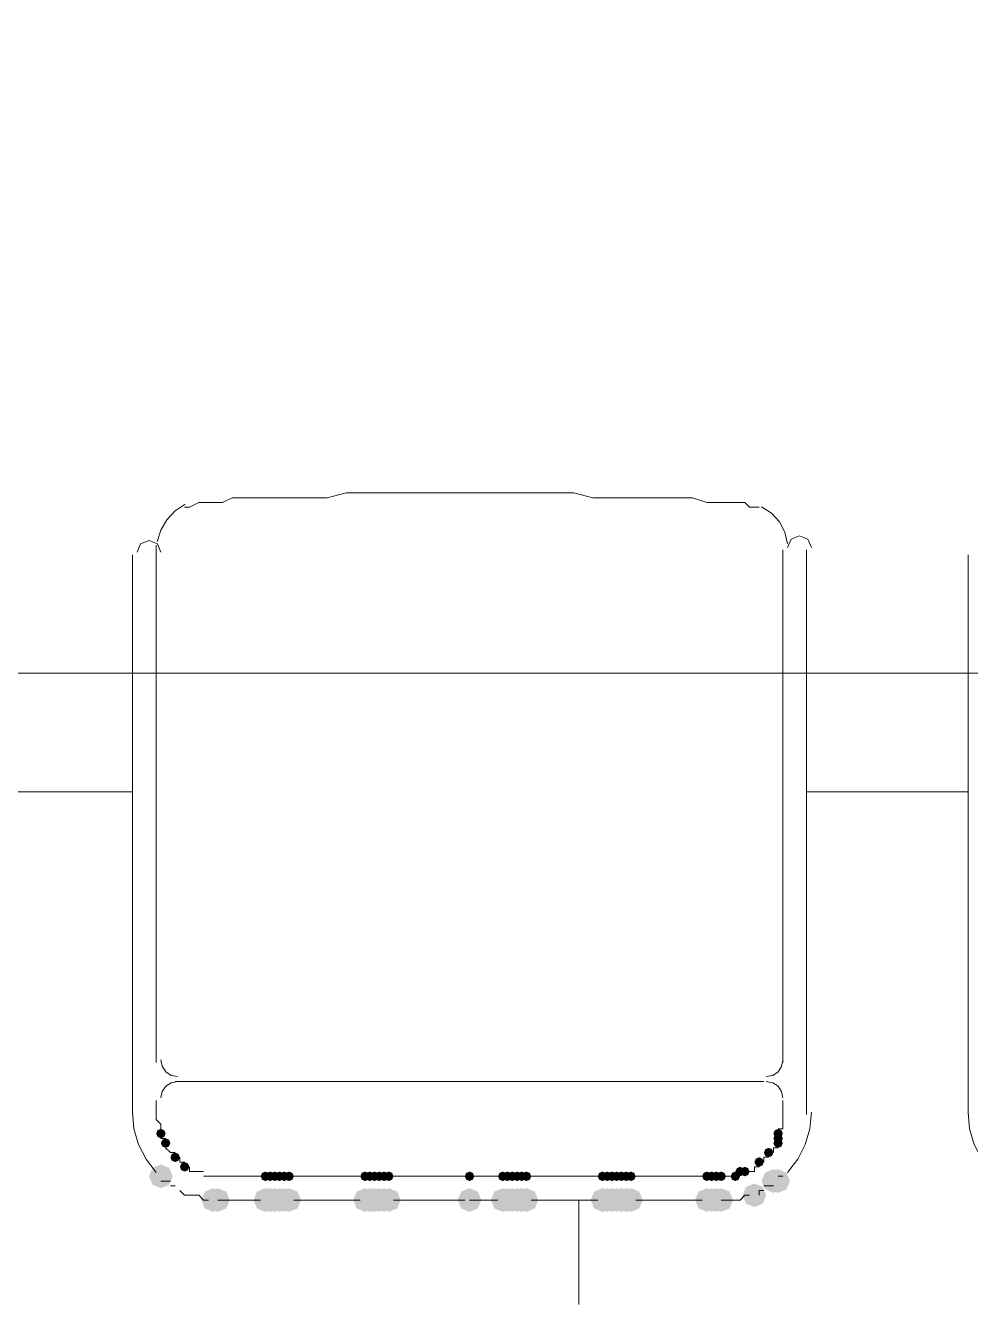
# Model space of a CAD drawing. Extents: x 185064 to 343242, y -369192 to -264966.
# Drawn here: x 232629 to 233257, y -303056 to -302205 of the extents above; entities that cross this region are included whole.
import ezdxf

# ---------------------------------------------------------------- set-up
doc = ezdxf.new("R2010")
doc.units = 0

# ---------------------------------------------------------------- blocks, each defined once
blk = doc.blocks.new('12222')
h = blk.add_hatch(color=3)
h.dxf.hatch_style = 2
h.paths.add_polyline_path([(236885.36, -306901.29), (236883.04, -306906.86), (236877.47, -306909.18), (236871.89, -306906.86), (236869.57, -306901.29), (236871.89, -306895.71), (236877.47, -306893.39), (236883.04, -306895.71)])
h = blk.add_hatch(color=3)
h.dxf.hatch_style = 2
h.paths.add_polyline_path([(236885.36, -306904.44), (236883.04, -306910.02), (236877.47, -306912.34), (236871.89, -306910.02), (236869.57, -306904.44), (236871.89, -306898.87), (236877.47, -306896.55), (236883.04, -306898.87)])
h = blk.add_hatch(color=3)
h.dxf.hatch_style = 2
h.paths.add_polyline_path([(236849.05, -306901.29), (236848.12, -306903.52), (236845.89, -306904.44), (236843.66, -306903.52), (236842.73, -306901.29), (236843.66, -306899.05), (236845.89, -306898.13), (236848.12, -306899.05)])
h = blk.add_hatch(color=3)
h.dxf.hatch_style = 2
h.paths.add_polyline_path([(236852.2, -306901.29), (236851.28, -306903.52), (236849.05, -306904.44), (236846.82, -306903.52), (236845.89, -306901.29), (236846.82, -306899.05), (236849.05, -306898.13), (236851.28, -306899.05)])
h = blk.add_hatch(color=3)
h.dxf.hatch_style = 2
h.paths.add_polyline_path([(236855.36, -306901.29), (236854.43, -306903.52), (236852.2, -306904.44), (236849.97, -306903.52), (236849.05, -306901.29), (236849.97, -306899.05), (236852.2, -306898.13), (236854.43, -306899.05)])
h = blk.add_hatch(color=3)
h.dxf.hatch_style = 2
h.paths.add_polyline_path([(236861.68, -306907.6), (236860.75, -306909.83), (236858.52, -306910.76), (236856.29, -306909.83), (236855.36, -306907.6), (236856.29, -306905.37), (236858.52, -306904.44), (236860.75, -306905.37)])
h = blk.add_hatch(color=3)
h.dxf.hatch_style = 2
h.paths.add_polyline_path([(236867.99, -306913.92), (236867.07, -306916.15), (236864.84, -306917.07), (236862.61, -306916.15), (236861.68, -306913.92), (236862.61, -306911.69), (236864.84, -306910.76), (236867.07, -306911.69)])
h = blk.add_hatch(color=3)
h.dxf.hatch_style = 2
h.paths.add_polyline_path([(236894.84, -306917.07), (236892.52, -306922.65), (236886.94, -306924.97), (236881.37, -306922.65), (236879.05, -306917.07), (236881.37, -306911.5), (236886.94, -306909.18), (236892.52, -306911.5)])
h = blk.add_hatch(color=3)
h.dxf.hatch_style = 2
h.paths.add_polyline_path([(236874.31, -306923.39), (236873.38, -306925.62), (236871.15, -306926.55), (236868.92, -306925.62), (236867.99, -306923.39), (236868.92, -306921.16), (236871.15, -306920.23), (236873.38, -306921.16)])
h = blk.add_hatch(color=3)
h.dxf.hatch_style = 2
h.paths.add_polyline_path([(236874.31, -306926.55), (236873.38, -306928.78), (236871.15, -306929.71), (236868.92, -306928.78), (236867.99, -306926.55), (236868.92, -306924.32), (236871.15, -306923.39), (236873.38, -306924.32)])
h = blk.add_hatch(color=3)
h.dxf.hatch_style = 2
h.paths.add_polyline_path([(236877.47, -306929.71), (236876.54, -306931.94), (236874.31, -306932.86), (236872.08, -306931.94), (236871.15, -306929.71), (236872.08, -306927.48), (236874.31, -306926.55), (236876.54, -306927.48)])
h = blk.add_hatch(color=3)
h.dxf.hatch_style = 2
h.paths.add_polyline_path([(236897.99, -306939.18), (236895.67, -306944.76), (236890.1, -306947.07), (236884.52, -306944.76), (236882.2, -306939.18), (236884.52, -306933.6), (236890.1, -306931.29), (236895.67, -306933.6)])
h = blk.add_hatch(color=3)
h.dxf.hatch_style = 2
h.paths.add_polyline_path([(236877.47, -306939.18), (236876.54, -306941.41), (236874.31, -306942.34), (236872.08, -306941.41), (236871.15, -306939.18), (236872.08, -306936.95), (236874.31, -306936.02), (236876.54, -306936.95)])
h = blk.add_hatch(color=3)
h.dxf.hatch_style = 2
h.paths.add_polyline_path([(236877.47, -306942.34), (236876.54, -306944.57), (236874.31, -306945.5), (236872.08, -306944.57), (236871.15, -306942.34), (236872.08, -306940.11), (236874.31, -306939.18), (236876.54, -306940.11)])
h = blk.add_hatch(color=3)
h.dxf.hatch_style = 2
h.paths.add_polyline_path([(236897.99, -306942.34), (236895.67, -306947.91), (236890.1, -306950.23), (236884.52, -306947.91), (236882.2, -306942.34), (236884.52, -306936.76), (236890.1, -306934.44), (236895.67, -306936.76)])
h = blk.add_hatch(color=3)
h.dxf.hatch_style = 2
h.paths.add_polyline_path([(236897.99, -306945.5), (236895.67, -306951.07), (236890.1, -306953.39), (236884.52, -306951.07), (236882.2, -306945.5), (236884.52, -306939.92), (236890.1, -306937.6), (236895.67, -306939.92)])
h = blk.add_hatch(color=3)
h.dxf.hatch_style = 2
h.paths.add_polyline_path([(236877.47, -306945.5), (236876.54, -306947.73), (236874.31, -306948.65), (236872.08, -306947.73), (236871.15, -306945.5), (236872.08, -306943.27), (236874.31, -306942.34), (236876.54, -306943.27)])
h = blk.add_hatch(color=3)
h.dxf.hatch_style = 2
h.paths.add_polyline_path([(236877.47, -306948.65), (236876.54, -306950.88), (236874.31, -306951.81), (236872.08, -306950.88), (236871.15, -306948.65), (236872.08, -306946.42), (236874.31, -306945.5), (236876.54, -306946.42)])
h = blk.add_hatch(color=3)
h.dxf.hatch_style = 2
h.paths.add_polyline_path([(236897.99, -306948.65), (236895.67, -306954.23), (236890.1, -306956.55), (236884.52, -306954.23), (236882.2, -306948.65), (236884.52, -306943.08), (236890.1, -306940.76), (236895.67, -306943.08)])
h = blk.add_hatch(color=3)
h.dxf.hatch_style = 2
h.paths.add_polyline_path([(236897.99, -306999.18), (236895.67, -307004.76), (236890.1, -307007.07), (236884.52, -307004.76), (236882.2, -306999.18), (236884.52, -306993.6), (236890.1, -306991.29), (236895.67, -306993.6)])
h = blk.add_hatch(color=3)
h.dxf.hatch_style = 2
h.paths.add_polyline_path([(236877.47, -306999.18), (236876.54, -307001.41), (236874.31, -307002.34), (236872.08, -307001.41), (236871.15, -306999.18), (236872.08, -306996.95), (236874.31, -306996.02), (236876.54, -306996.95)])
h = blk.add_hatch(color=3)
h.dxf.hatch_style = 2
h.paths.add_polyline_path([(236877.47, -307002.34), (236876.54, -307004.57), (236874.31, -307005.5), (236872.08, -307004.57), (236871.15, -307002.34), (236872.08, -307000.11), (236874.31, -306999.18), (236876.54, -307000.11)])
h = blk.add_hatch(color=3)
h.dxf.hatch_style = 2
h.paths.add_polyline_path([(236897.99, -307002.34), (236895.67, -307007.91), (236890.1, -307010.23), (236884.52, -307007.91), (236882.2, -307002.34), (236884.52, -306996.76), (236890.1, -306994.44), (236895.67, -306996.76)])
h = blk.add_hatch(color=3)
h.dxf.hatch_style = 2
h.paths.add_polyline_path([(236897.99, -307005.5), (236895.67, -307011.07), (236890.1, -307013.39), (236884.52, -307011.07), (236882.2, -307005.5), (236884.52, -306999.92), (236890.1, -306997.6), (236895.67, -306999.92)])
h = blk.add_hatch(color=3)
h.dxf.hatch_style = 2
h.paths.add_polyline_path([(236877.47, -307005.5), (236876.54, -307007.73), (236874.31, -307008.65), (236872.08, -307007.73), (236871.15, -307005.5), (236872.08, -307003.27), (236874.31, -307002.34), (236876.54, -307003.27)])
h = blk.add_hatch(color=3)
h.dxf.hatch_style = 2
h.paths.add_polyline_path([(236877.47, -307008.65), (236876.54, -307010.88), (236874.31, -307011.81), (236872.08, -307010.88), (236871.15, -307008.65), (236872.08, -307006.42), (236874.31, -307005.5), (236876.54, -307006.42)])
h = blk.add_hatch(color=3)
h.dxf.hatch_style = 2
h.paths.add_polyline_path([(236877.47, -307011.81), (236876.54, -307014.04), (236874.31, -307014.97), (236872.08, -307014.04), (236871.15, -307011.81), (236872.08, -307009.58), (236874.31, -307008.65), (236876.54, -307009.58)])
h = blk.add_hatch(color=3)
h.dxf.hatch_style = 2
h.paths.add_polyline_path([(236897.99, -307008.65), (236895.67, -307014.23), (236890.1, -307016.55), (236884.52, -307014.23), (236882.2, -307008.65), (236884.52, -307003.08), (236890.1, -307000.76), (236895.67, -307003.08)])
h = blk.add_hatch(color=3)
h.dxf.hatch_style = 2
h.paths.add_polyline_path([(236897.99, -307011.81), (236895.67, -307017.39), (236890.1, -307019.71), (236884.52, -307017.39), (236882.2, -307011.81), (236884.52, -307006.24), (236890.1, -307003.92), (236895.67, -307006.24)])
h = blk.add_hatch(color=3)
h.dxf.hatch_style = 2
h.paths.add_polyline_path([(236897.99, -307014.97), (236895.67, -307020.54), (236890.1, -307022.86), (236884.52, -307020.54), (236882.2, -307014.97), (236884.52, -307009.39), (236890.1, -307007.07), (236895.67, -307009.39)])
h = blk.add_hatch(color=3)
h.dxf.hatch_style = 2
h.paths.add_polyline_path([(236877.47, -307014.97), (236876.54, -307017.2), (236874.31, -307018.13), (236872.08, -307017.2), (236871.15, -307014.97), (236872.08, -307012.74), (236874.31, -307011.81), (236876.54, -307012.74)])
h = blk.add_hatch(color=3)
h.dxf.hatch_style = 2
h.paths.add_polyline_path([(236877.47, -307018.13), (236876.54, -307020.36), (236874.31, -307021.29), (236872.08, -307020.36), (236871.15, -307018.13), (236872.08, -307015.9), (236874.31, -307014.97), (236876.54, -307015.9)])
h = blk.add_hatch(color=3)
h.dxf.hatch_style = 2
h.paths.add_polyline_path([(236897.99, -307018.13), (236895.67, -307023.7), (236890.1, -307026.02), (236884.52, -307023.7), (236882.2, -307018.13), (236884.52, -307012.55), (236890.1, -307010.23), (236895.67, -307012.55)])
h = blk.add_hatch(color=3)
h.dxf.hatch_style = 2
h.paths.add_polyline_path([(236877.47, -307068.65), (236876.54, -307070.88), (236874.31, -307071.81), (236872.08, -307070.88), (236871.15, -307068.65), (236872.08, -307066.42), (236874.31, -307065.5), (236876.54, -307066.42)])
h = blk.add_hatch(color=3)
h.dxf.hatch_style = 2
h.paths.add_polyline_path([(236897.99, -307068.65), (236895.67, -307074.23), (236890.1, -307076.55), (236884.52, -307074.23), (236882.2, -307068.65), (236884.52, -307063.08), (236890.1, -307060.76), (236895.67, -307063.08)])
h = blk.add_hatch(color=3)
h.dxf.hatch_style = 2
h.paths.add_polyline_path([(236897.99, -307071.81), (236895.67, -307077.39), (236890.1, -307079.71), (236884.52, -307077.39), (236882.2, -307071.81), (236884.52, -307066.24), (236890.1, -307063.92), (236895.67, -307066.24)])
h = blk.add_hatch(color=3)
h.dxf.hatch_style = 2
h.paths.add_polyline_path([(236897.99, -307074.97), (236895.67, -307080.55), (236890.1, -307082.86), (236884.52, -307080.55), (236882.2, -307074.97), (236884.52, -307069.39), (236890.1, -307067.07), (236895.67, -307069.39)])
h = blk.add_hatch(color=3)
h.dxf.hatch_style = 2
h.paths.add_polyline_path([(236877.47, -307071.81), (236876.54, -307074.04), (236874.31, -307074.97), (236872.08, -307074.04), (236871.15, -307071.81), (236872.08, -307069.58), (236874.31, -307068.65), (236876.54, -307069.58)])
h = blk.add_hatch(color=3)
h.dxf.hatch_style = 2
h.paths.add_polyline_path([(236877.47, -307074.97), (236876.54, -307077.2), (236874.31, -307078.13), (236872.08, -307077.2), (236871.15, -307074.97), (236872.08, -307072.74), (236874.31, -307071.81), (236876.54, -307072.74)])
h = blk.add_hatch(color=3)
h.dxf.hatch_style = 2
h.paths.add_polyline_path([(236877.47, -307078.13), (236876.54, -307080.36), (236874.31, -307081.29), (236872.08, -307080.36), (236871.15, -307078.13), (236872.08, -307075.9), (236874.31, -307074.97), (236876.54, -307075.9)])
h = blk.add_hatch(color=3)
h.dxf.hatch_style = 2
h.paths.add_polyline_path([(236897.99, -307078.13), (236895.67, -307083.7), (236890.1, -307086.02), (236884.52, -307083.7), (236882.2, -307078.13), (236884.52, -307072.55), (236890.1, -307070.23), (236895.67, -307072.55)])
h = blk.add_hatch(color=3)
h.dxf.hatch_style = 2
h.paths.add_polyline_path([(236897.99, -307081.29), (236895.67, -307086.86), (236890.1, -307089.18), (236884.52, -307086.86), (236882.2, -307081.29), (236884.52, -307075.71), (236890.1, -307073.39), (236895.67, -307075.71)])
h = blk.add_hatch(color=3)
h.dxf.hatch_style = 2
h.paths.add_polyline_path([(236897.99, -307084.44), (236895.67, -307090.02), (236890.1, -307092.34), (236884.52, -307090.02), (236882.2, -307084.44), (236884.52, -307078.87), (236890.1, -307076.55), (236895.67, -307078.87)])
h = blk.add_hatch(color=3)
h.dxf.hatch_style = 2
h.paths.add_polyline_path([(236877.47, -307081.29), (236876.54, -307083.52), (236874.31, -307084.44), (236872.08, -307083.52), (236871.15, -307081.29), (236872.08, -307079.05), (236874.31, -307078.13), (236876.54, -307079.05)])
h = blk.add_hatch(color=3)
h.dxf.hatch_style = 2
h.paths.add_polyline_path([(236877.47, -307084.44), (236876.54, -307086.67), (236874.31, -307087.6), (236872.08, -307086.67), (236871.15, -307084.44), (236872.08, -307082.21), (236874.31, -307081.29), (236876.54, -307082.21)])
h = blk.add_hatch(color=3)
h.dxf.hatch_style = 2
h.paths.add_polyline_path([(236897.99, -307106.55), (236895.67, -307112.12), (236890.1, -307114.44), (236884.52, -307112.12), (236882.2, -307106.55), (236884.52, -307100.97), (236890.1, -307098.65), (236895.67, -307100.97)])
h = blk.add_hatch(color=3)
h.dxf.hatch_style = 2
h.paths.add_polyline_path([(236877.47, -307106.55), (236876.54, -307108.78), (236874.31, -307109.71), (236872.08, -307108.78), (236871.15, -307106.55), (236872.08, -307104.32), (236874.31, -307103.39), (236876.54, -307104.32)])
h = blk.add_hatch(color=3)
h.dxf.hatch_style = 2
h.paths.add_polyline_path([(236897.99, -307160.23), (236895.67, -307165.81), (236890.1, -307168.13), (236884.52, -307165.81), (236882.2, -307160.23), (236884.52, -307154.66), (236890.1, -307152.34), (236895.67, -307154.66)])
h = blk.add_hatch(color=3)
h.dxf.hatch_style = 2
h.paths.add_polyline_path([(236877.47, -307160.23), (236876.54, -307162.46), (236874.31, -307163.39), (236872.08, -307162.46), (236871.15, -307160.23), (236872.08, -307158), (236874.31, -307157.07), (236876.54, -307158)])
h = blk.add_hatch(color=3)
h.dxf.hatch_style = 2
h.paths.add_polyline_path([(236877.47, -307163.39), (236876.54, -307165.62), (236874.31, -307166.55), (236872.08, -307165.62), (236871.15, -307163.39), (236872.08, -307161.16), (236874.31, -307160.23), (236876.54, -307161.16)])
h = blk.add_hatch(color=3)
h.dxf.hatch_style = 2
h.paths.add_polyline_path([(236897.99, -307163.39), (236895.67, -307168.97), (236890.1, -307171.29), (236884.52, -307168.97), (236882.2, -307163.39), (236884.52, -307157.81), (236890.1, -307155.5), (236895.67, -307157.81)])
h = blk.add_hatch(color=3)
h.dxf.hatch_style = 2
h.paths.add_polyline_path([(236897.99, -307166.55), (236895.67, -307172.12), (236890.1, -307174.44), (236884.52, -307172.12), (236882.2, -307166.55), (236884.52, -307160.97), (236890.1, -307158.65), (236895.67, -307160.97)])
h = blk.add_hatch(color=3)
h.dxf.hatch_style = 2
h.paths.add_polyline_path([(236897.99, -307169.71), (236895.67, -307175.28), (236890.1, -307177.6), (236884.52, -307175.28), (236882.2, -307169.71), (236884.52, -307164.13), (236890.1, -307161.81), (236895.67, -307164.13)])
h = blk.add_hatch(color=3)
h.dxf.hatch_style = 2
h.paths.add_polyline_path([(236877.47, -307166.55), (236876.54, -307168.78), (236874.31, -307169.71), (236872.08, -307168.78), (236871.15, -307166.55), (236872.08, -307164.32), (236874.31, -307163.39), (236876.54, -307164.32)])
h = blk.add_hatch(color=3)
h.dxf.hatch_style = 2
h.paths.add_polyline_path([(236877.47, -307169.71), (236876.54, -307171.94), (236874.31, -307172.86), (236872.08, -307171.94), (236871.15, -307169.71), (236872.08, -307167.48), (236874.31, -307166.55), (236876.54, -307167.48)])
h = blk.add_hatch(color=3)
h.dxf.hatch_style = 2
h.paths.add_polyline_path([(236877.47, -307172.86), (236876.54, -307175.09), (236874.31, -307176.02), (236872.08, -307175.09), (236871.15, -307172.86), (236872.08, -307170.63), (236874.31, -307169.71), (236876.54, -307170.63)])
h = blk.add_hatch(color=3)
h.dxf.hatch_style = 2
h.paths.add_polyline_path([(236897.99, -307172.86), (236895.67, -307178.44), (236890.1, -307180.76), (236884.52, -307178.44), (236882.2, -307172.86), (236884.52, -307167.29), (236890.1, -307164.97), (236895.67, -307167.29)])
h = blk.add_hatch(color=3)
h.dxf.hatch_style = 2
h.paths.add_polyline_path([(236897.99, -307176.02), (236895.67, -307181.6), (236890.1, -307183.92), (236884.52, -307181.6), (236882.2, -307176.02), (236884.52, -307170.45), (236890.1, -307168.13), (236895.67, -307170.45)])
h = blk.add_hatch(color=3)
h.dxf.hatch_style = 2
h.paths.add_polyline_path([(236877.47, -307176.02), (236876.54, -307178.25), (236874.31, -307179.18), (236872.08, -307178.25), (236871.15, -307176.02), (236872.08, -307173.79), (236874.31, -307172.86), (236876.54, -307173.79)])
h = blk.add_hatch(color=3)
h.dxf.hatch_style = 2
h.paths.add_polyline_path([(236897.99, -307226.55), (236895.67, -307232.12), (236890.1, -307234.44), (236884.52, -307232.12), (236882.2, -307226.55), (236884.52, -307220.97), (236890.1, -307218.65), (236895.67, -307220.97)])
h = blk.add_hatch(color=3)
h.dxf.hatch_style = 2
h.paths.add_polyline_path([(236877.47, -307226.55), (236876.54, -307228.78), (236874.31, -307229.71), (236872.08, -307228.78), (236871.15, -307226.55), (236872.08, -307224.32), (236874.31, -307223.39), (236876.54, -307224.32)])
h = blk.add_hatch(color=3)
h.dxf.hatch_style = 2
h.paths.add_polyline_path([(236877.47, -307229.71), (236876.54, -307231.94), (236874.31, -307232.86), (236872.08, -307231.94), (236871.15, -307229.71), (236872.08, -307227.48), (236874.31, -307226.55), (236876.54, -307227.48)])
h = blk.add_hatch(color=3)
h.dxf.hatch_style = 2
h.paths.add_polyline_path([(236877.47, -307232.86), (236876.54, -307235.09), (236874.31, -307236.02), (236872.08, -307235.09), (236871.15, -307232.86), (236872.08, -307230.63), (236874.31, -307229.71), (236876.54, -307230.63)])
h = blk.add_hatch(color=3)
h.dxf.hatch_style = 2
h.paths.add_polyline_path([(236897.99, -307229.71), (236895.67, -307235.28), (236890.1, -307237.6), (236884.52, -307235.28), (236882.2, -307229.71), (236884.52, -307224.13), (236890.1, -307221.81), (236895.67, -307224.13)])
h = blk.add_hatch(color=3)
h.dxf.hatch_style = 2
h.paths.add_polyline_path([(236897.99, -307232.86), (236895.67, -307238.44), (236890.1, -307240.76), (236884.52, -307238.44), (236882.2, -307232.86), (236884.52, -307227.29), (236890.1, -307224.97), (236895.67, -307227.29)])
h = blk.add_hatch(color=3)
h.dxf.hatch_style = 2
h.paths.add_polyline_path([(236897.99, -307236.02), (236895.67, -307241.6), (236890.1, -307243.92), (236884.52, -307241.6), (236882.2, -307236.02), (236884.52, -307230.45), (236890.1, -307228.13), (236895.67, -307230.45)])
h = blk.add_hatch(color=3)
h.dxf.hatch_style = 2
h.paths.add_polyline_path([(236877.47, -307236.02), (236876.54, -307238.25), (236874.31, -307239.18), (236872.08, -307238.25), (236871.15, -307236.02), (236872.08, -307233.79), (236874.31, -307232.86), (236876.54, -307233.79)])
h = blk.add_hatch(color=3)
h.dxf.hatch_style = 2
h.paths.add_polyline_path([(236877.47, -307239.18), (236876.54, -307241.41), (236874.31, -307242.34), (236872.08, -307241.41), (236871.15, -307239.18), (236872.08, -307236.95), (236874.31, -307236.02), (236876.54, -307236.95)])
h = blk.add_hatch(color=3)
h.dxf.hatch_style = 2
h.paths.add_polyline_path([(236897.99, -307239.18), (236895.67, -307244.76), (236890.1, -307247.07), (236884.52, -307244.76), (236882.2, -307239.18), (236884.52, -307233.6), (236890.1, -307231.29), (236895.67, -307233.6)])
h = blk.add_hatch(color=3)
h.dxf.hatch_style = 2
h.paths.add_polyline_path([(236897.99, -307242.34), (236895.67, -307247.91), (236890.1, -307250.23), (236884.52, -307247.91), (236882.2, -307242.34), (236884.52, -307236.76), (236890.1, -307234.44), (236895.67, -307236.76)])
h = blk.add_hatch(color=3)
h.dxf.hatch_style = 2
h.paths.add_polyline_path([(236877.47, -307242.34), (236876.54, -307244.57), (236874.31, -307245.5), (236872.08, -307244.57), (236871.15, -307242.34), (236872.08, -307240.11), (236874.31, -307239.18), (236876.54, -307240.11)])
h = blk.add_hatch(color=3)
h.dxf.hatch_style = 2
h.paths.add_polyline_path([(236897.99, -307273.92), (236895.67, -307279.49), (236890.1, -307281.81), (236884.52, -307279.49), (236882.2, -307273.92), (236884.52, -307268.34), (236890.1, -307266.02), (236895.67, -307268.34)])
h = blk.add_hatch(color=3)
h.dxf.hatch_style = 2
h.paths.add_polyline_path([(236897.99, -307277.07), (236895.67, -307282.65), (236890.1, -307284.97), (236884.52, -307282.65), (236882.2, -307277.07), (236884.52, -307271.5), (236890.1, -307269.18), (236895.67, -307271.5)])
h = blk.add_hatch(color=3)
h.dxf.hatch_style = 2
h.paths.add_polyline_path([(236871.15, -307296.02), (236870.22, -307298.25), (236867.99, -307299.18), (236865.76, -307298.25), (236864.84, -307296.02), (236865.76, -307293.79), (236867.99, -307292.86), (236870.22, -307293.79)])
h = blk.add_hatch(color=3)
h.dxf.hatch_style = 2
h.paths.add_polyline_path([(236855.36, -307308.65), (236854.43, -307310.88), (236852.2, -307311.81), (236849.97, -307310.88), (236849.05, -307308.65), (236849.97, -307306.42), (236852.2, -307305.5), (236854.43, -307306.42)])
h = blk.add_hatch(color=3)
h.dxf.hatch_style = 2
h.paths.add_polyline_path([(236864.84, -307302.34), (236863.91, -307304.57), (236861.68, -307305.5), (236859.45, -307304.57), (236858.52, -307302.34), (236859.45, -307300.11), (236861.68, -307299.18), (236863.91, -307300.11)])
h = blk.add_hatch(color=3)
h.dxf.hatch_style = 2
h.paths.add_polyline_path([(236882.2, -307311.81), (236879.89, -307317.39), (236874.31, -307319.71), (236868.73, -307317.39), (236866.42, -307311.81), (236868.73, -307306.24), (236874.31, -307303.92), (236879.89, -307306.24)])
h = blk.add_hatch(color=3)
h.dxf.hatch_style = 2
h.paths.add_polyline_path([(236849.05, -307311.81), (236848.12, -307314.04), (236845.89, -307314.97), (236843.66, -307314.04), (236842.73, -307311.81), (236843.66, -307309.58), (236845.89, -307308.65), (236848.12, -307309.58)])
at = {"color": 3, "lineweight": 0}
blk.add_lwpolyline([(235633.26, -305792.86), (236539.57, -305792.86), (236539.57, -309010.76), (235633.26, -309010.76)], close=True, dxfattribs=at)
for points in [[(236831.68, -306774.97), (236842.68, -306773.92), (236853.2, -306770.86), (236862.96, -306765.89), (236871.7, -306759.11)], [(236833.26, -306774.97), (236460.63, -306774.97)], [(236618.52, -306882.34), (236618.52, -306774.97)], [(236455.89, -306879.18), (236450.31, -306881.49), (236447.99, -306887.07), (236450.31, -306892.66), (236455.89, -306894.97)], [(236871.69, -306895.04), (236862.96, -306888.26), (236853.2, -306883.29), (236842.68, -306880.23), (236831.68, -306879.18)], [(236833.26, -306882.34), (236457.47, -306882.34)], [(236453.48, -306895.07), (236445.7, -306896.75), (236438.75, -306900.35), (236432.96, -306905.62), (236428.68, -306912.32)], [(236798.52, -306898.13), (236457.47, -306898.13)], [(236807.99, -306909.18), (236807.13, -306904.88), (236804.76, -306901.36), (236801.24, -306899), (236796.94, -306898.13)], [(236822.2, -306898.13), (236817.9, -306899), (236814.39, -306901.36), (236812.02, -306904.88), (236811.15, -306909.18)], [(236833.26, -306898.13), (236823.78, -306898.13)], [(236842.73, -306901.29), (236842.73, -306898.13), (236839.57, -306898.13), (236836.42, -306898.13), (236833.26, -306898.13)], [(236858.52, -306904.44), (236855.36, -306904.44), (236855.36, -306901.29)], [(236874.31, -306901.29), (236874.31, -306898.13)], [(236880.63, -306910.76), (236880.63, -306907.6), (236880.63, -306904.44)], [(236429.05, -306913.92), (236429.05, -306917.07), (236429.05, -306920.23), (236425.89, -306923.39), (236425.89, -306929.71), (236425.89, -306936.02), (236425.89, -306942.34), (236425.89, -306948.65), (236422.73, -306958.13), (236422.73, -306967.6), (236422.73, -306977.07), (236422.73, -306989.71), (236422.73, -306999.18), (236422.73, -307011.81), (236422.73, -307024.44), (236419.57, -307037.07), (236419.57, -307049.71), (236419.57, -307065.5), (236419.57, -307078.13), (236419.57, -307093.92), (236419.57, -307106.55), (236419.57, -307119.18), (236419.57, -307134.97), (236419.57, -307147.6), (236419.57, -307163.39), (236419.57, -307176.02), (236419.57, -307188.65), (236422.73, -307201.29), (236422.73, -307213.92), (236422.73, -307223.39), (236422.73, -307236.02), (236422.73, -307245.5), (236422.73, -307254.97), (236422.73, -307264.44), (236425.89, -307270.76), (236425.89, -307277.07), (236425.89, -307283.39), (236425.89, -307286.55), (236429.05, -307292.86), (236429.05, -307296.02)], [(236811.15, -306910.76), (236811.15, -307106.55)], [(236864.84, -306910.76), (236861.68, -306910.76), (236861.68, -306907.6)], [(236871.15, -306920.23), (236871.15, -306917.07), (236867.99, -306917.07), (236867.99, -306913.92)], [(236886.94, -306913.92), (236883.78, -306913.92), (236883.78, -306910.76)], [(236890.1, -306939.18), (236890.1, -306936.02), (236890.1, -306932.86), (236890.1, -306929.71), (236890.1, -306926.55), (236886.94, -306923.39), (236886.94, -306920.23)], [(236874.31, -306939.18), (236874.31, -306936.02), (236874.31, -306932.86)], [(236874.31, -306951.81), (236874.31, -306954.97), (236874.31, -306958.13), (236874.31, -306961.29), (236874.31, -306964.44), (236874.31, -306967.6), (236874.31, -306970.76), (236874.31, -306973.92), (236874.31, -306977.07), (236874.31, -306980.23), (236874.31, -306983.39), (236874.31, -306986.55), (236874.31, -306989.71), (236874.31, -306992.86), (236874.31, -306996.02)], [(236890.1, -306951.81), (236890.1, -306954.97), (236890.1, -306958.13), (236890.1, -306961.29), (236890.1, -306964.44), (236890.1, -306967.6), (236890.1, -306970.76), (236890.1, -306973.92), (236890.1, -306977.07), (236890.1, -306980.23), (236890.1, -306983.39), (236890.1, -306986.55), (236890.1, -306989.71), (236890.1, -306992.86), (236890.1, -306996.02)], [(236874.31, -307021.29), (236874.31, -307024.44), (236874.31, -307027.6), (236874.31, -307030.76), (236874.31, -307033.92), (236874.31, -307037.07), (236874.31, -307040.23), (236874.31, -307043.39), (236874.31, -307046.55), (236874.31, -307049.71), (236874.31, -307052.86), (236874.31, -307056.02), (236874.31, -307059.18), (236874.31, -307062.34), (236874.31, -307065.5)], [(236890.1, -307021.29), (236890.1, -307024.44), (236890.1, -307027.6), (236890.1, -307030.76), (236890.1, -307033.92), (236890.1, -307037.07), (236890.1, -307040.23), (236890.1, -307043.39), (236890.1, -307046.55), (236890.1, -307049.71), (236890.1, -307052.86), (236890.1, -307056.02), (236890.1, -307059.18), (236890.1, -307062.34), (236890.1, -307065.5)], [(236959.57, -307033.92), (236890.1, -307033.92)], [(236874.31, -307087.6), (236874.31, -307090.76), (236874.31, -307093.92), (236874.31, -307097.07), (236874.31, -307100.23), (236874.31, -307103.39), (236874.31, -307106.55)], [(236890.1, -307087.6), (236890.1, -307090.76), (236890.1, -307093.92), (236890.1, -307097.07), (236890.1, -307100.23), (236890.1, -307103.39), (236890.1, -307106.55)], [(236811.15, -307302.34), (236811.15, -307106.55)], [(236874.31, -307157.07), (236874.31, -307153.92), (236874.31, -307150.76), (236874.31, -307147.6), (236874.31, -307144.44), (236874.31, -307141.29), (236874.31, -307138.13), (236874.31, -307134.97), (236874.31, -307131.81), (236874.31, -307128.65), (236874.31, -307125.5), (236874.31, -307122.34), (236874.31, -307119.18), (236874.31, -307116.02), (236874.31, -307112.86), (236874.31, -307109.71)], [(236890.1, -307157.07), (236890.1, -307153.92), (236890.1, -307150.76), (236890.1, -307147.6), (236890.1, -307144.44), (236890.1, -307141.29), (236890.1, -307138.13), (236890.1, -307134.97), (236890.1, -307131.81), (236890.1, -307128.65), (236890.1, -307125.5), (236890.1, -307122.34), (236890.1, -307119.18), (236890.1, -307116.02), (236890.1, -307112.86), (236890.1, -307109.71)], [(236874.31, -307223.39), (236874.31, -307220.23), (236874.31, -307217.07), (236874.31, -307213.92), (236874.31, -307210.76), (236874.31, -307207.6), (236874.31, -307204.44), (236874.31, -307201.29), (236874.31, -307198.13), (236874.31, -307194.97), (236874.31, -307191.81), (236874.31, -307188.65), (236874.31, -307185.5), (236874.31, -307182.34), (236874.31, -307179.18)], [(236890.1, -307223.39), (236890.1, -307220.23), (236890.1, -307217.07), (236890.1, -307213.92), (236890.1, -307210.76), (236890.1, -307207.6), (236890.1, -307204.44), (236890.1, -307201.29), (236890.1, -307198.13), (236890.1, -307194.97), (236890.1, -307191.81), (236890.1, -307188.65), (236890.1, -307185.5), (236890.1, -307182.34), (236890.1, -307179.18)], [(236874.31, -307273.92), (236874.31, -307270.76), (236874.31, -307267.6), (236874.31, -307264.44), (236874.31, -307261.29), (236874.31, -307258.13), (236874.31, -307254.97), (236874.31, -307251.81), (236874.31, -307248.65), (236874.31, -307245.5)], [(236890.1, -307273.92), (236890.1, -307270.76), (236890.1, -307267.6), (236890.1, -307264.44), (236890.1, -307261.29), (236890.1, -307258.13), (236890.1, -307254.97), (236890.1, -307251.81), (236890.1, -307248.65), (236890.1, -307245.5)], [(236874.31, -307283.39), (236874.31, -307280.23), (236874.31, -307277.07), (236874.31, -307273.92)], [(236883.78, -307299.18), (236886.94, -307296.02), (236886.94, -307292.86), (236886.94, -307289.71), (236886.94, -307286.55), (236890.1, -307283.39), (236890.1, -307280.23)], [(236867.99, -307292.86), (236871.15, -307292.86), (236871.15, -307289.71), (236871.15, -307286.55), (236871.15, -307283.39)], [(236426.99, -307295.72), (236431.54, -307302.37), (236437.37, -307307.79), (236444.24, -307311.82), (236451.92, -307314.26)], [(236861.68, -307299.18), (236864.84, -307299.18), (236864.84, -307296.02)], [(236796.85, -307311.81), (236801.1, -307311), (236804.72, -307308.61), (236807.14, -307305.01), (236807.99, -307300.76)], [(236811.15, -307300.76), (236812.02, -307305.06), (236814.39, -307308.57), (236817.9, -307310.94), (236822.2, -307311.81)], [(236855.36, -307308.65), (236858.52, -307305.5), (236858.52, -307302.34)], [(236877.47, -307311.81), (236877.47, -307308.65), (236877.47, -307305.5)], [(236880.63, -307305.5), (236880.63, -307302.34)], [(236459.05, -307311.81), (236453.46, -307314.12), (236451.15, -307319.71), (236453.46, -307325.29), (236459.05, -307327.6)], [(236798.52, -307314.97), (236454.31, -307314.97)], [(236833.26, -307314.97), (236823.78, -307314.97)], [(236833.26, -307314.97), (236823.78, -307314.97)], [(236831.68, -307330.76), (236842.68, -307329.71), (236853.2, -307326.65), (236862.96, -307321.68), (236871.7, -307314.9)], [(236833.26, -307314.97), (236836.42, -307314.97), (236839.57, -307311.81), (236842.73, -307311.81)], [(236849.05, -307311.81), (236849.05, -307308.65)], [(236833.26, -307330.76), (236460.63, -307330.76)], [(236618.52, -307438.13), (236618.52, -307330.76)]]:
    blk.add_lwpolyline(points, dxfattribs=at)

msp = doc.modelspace()

# ---------------------------------------------------------------- block references
at = {"rotation": 270}
msp.add_blockref('12222', (540030.73, -66096.62), dxfattribs=at)

doc.saveas('drawing.dxf')
